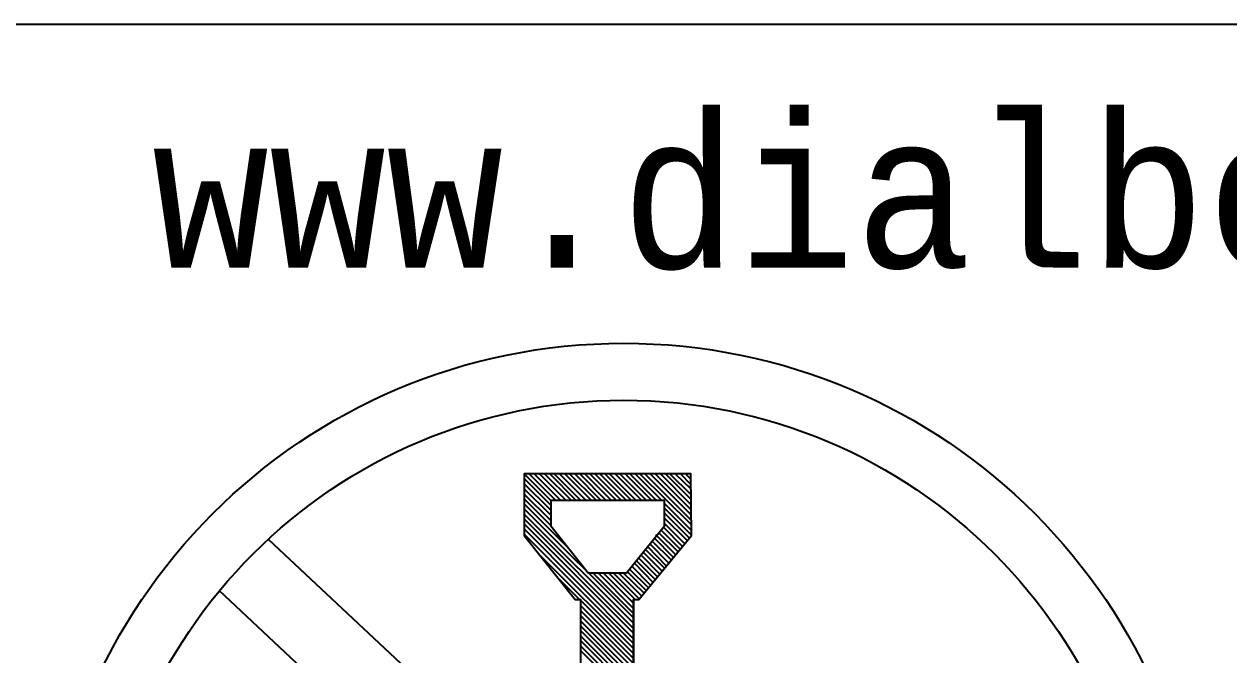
# Model space of a CAD drawing. Extents: x 477 to 783, y 495 to 674.
# Drawn here: x 580.781 to 584.03, y 626.738 to 628.438 of the extents above; entities that cross this region are included whole.
import ezdxf

# ---------------------------------------------------------------- set-up
doc = ezdxf.new("R2010")
doc.units = 0
doc.layers.add('11', color=7, linetype='CONTINUOUS')
doc.styles.add('MONOTXT', font='MONOTXT', dxfattribs={"height": 0.2})

# ---------------------------------------------------------------- blocks, each defined once
blk = doc.blocks.new('*O7')
at = {"layer": '11', "color": 7, "linetype": 'CONTINUOUS'}
for p, q in [((-2.849, 0.781), (-2.921, 0.853)), ((-2.836, 0.781), (-2.908, 0.853)), ((-2.822, 0.781), (-2.894, 0.853)), ((-2.808, 0.781), (-2.88, 0.853)), ((-2.794, 0.781), (-2.866, 0.853)), ((-2.781, 0.781), (-2.852, 0.853)), ((-2.768, 0.781), (-2.84, 0.853)), ((-2.754, 0.781), (-2.826, 0.853)), ((-2.74, 0.781), (-2.812, 0.853)), ((-2.726, 0.781), (-2.799, 0.853)), ((-2.714, 0.781), (-2.785, 0.853)), ((-2.7, 0.781), (-2.771, 0.853)), ((-2.686, 0.781), (-2.758, 0.853)), ((-2.672, 0.781), (-2.744, 0.853)), ((-2.659, 0.781), (-2.731, 0.853)), ((-2.645, 0.781), (-2.717, 0.853)), ((-2.632, 0.781), (-2.704, 0.853)), ((-2.619, 0.781), (-2.691, 0.853)), ((-2.604, 0.781), (-2.676, 0.853)), ((-2.591, 0.781), (-2.663, 0.853)), ((-2.577, 0.781), (-2.649, 0.853)), ((-2.564, 0.781), (-2.636, 0.853)), ((-2.55, 0.781), (-2.622, 0.853)), ((-2.47, 0.715), (-2.609, 0.853)), ((-2.471, 0.728), (-2.596, 0.853)), ((-2.471, 0.742), (-2.581, 0.853)), ((-2.471, 0.756), (-2.568, 0.853)), ((-2.471, 0.769), (-2.554, 0.853)), ((-2.471, 0.783), (-2.54, 0.853)), ((-2.471, 0.796), (-2.528, 0.853)), ((-2.471, 0.811), (-2.514, 0.853)), ((-2.472, 0.824), (-2.5, 0.853)), ((-2.472, 0.838), (-2.486, 0.853)), ((-2.472, 0.852), (-2.472, 0.853)), ((-2.849, 0.768), (-2.921, 0.84)), ((-2.849, 0.755), (-2.921, 0.826)), ((-2.849, 0.741), (-2.921, 0.812)), ((-2.849, 0.727), (-2.921, 0.798)), ((-2.849, 0.713), (-2.921, 0.785)), ((-2.802, 0.652), (-2.921, 0.772)), ((-2.626, 0.464), (-2.921, 0.758)), ((-2.47, 0.7), (-2.543, 0.773)), ((-2.47, 0.687), (-2.543, 0.76)), ((-2.626, 0.45), (-2.921, 0.744)), ((-2.626, 0.436), (-2.921, 0.731)), ((-2.626, 0.423), (-2.921, 0.718)), ((-2.476, 0.68), (-2.543, 0.747)), ((-2.481, 0.672), (-2.543, 0.733)), ((-2.488, 0.664), (-2.543, 0.719)), ((-2.626, 0.408), (-2.921, 0.704)), ((-2.626, 0.395), (-2.921, 0.69)), ((-2.512, 0.634), (-2.566, 0.688)), ((-2.506, 0.642), (-2.558, 0.694)), ((-2.5, 0.649), (-2.552, 0.701)), ((-2.494, 0.657), (-2.545, 0.708)), ((-2.537, 0.604), (-2.588, 0.656)), ((-2.531, 0.612), (-2.582, 0.664)), ((-2.524, 0.62), (-2.576, 0.671)), ((-2.519, 0.628), (-2.57, 0.679)), ((-2.626, 0.382), (-2.884, 0.639)), ((-2.568, 0.568), (-2.619, 0.619)), ((-2.562, 0.575), (-2.613, 0.626)), ((-2.555, 0.582), (-2.606, 0.633)), ((-2.549, 0.59), (-2.6, 0.641)), ((-2.543, 0.598), (-2.594, 0.649)), ((-2.626, 0.476), (-2.736, 0.586)), ((-2.626, 0.49), (-2.722, 0.586)), ((-2.626, 0.504), (-2.708, 0.586)), ((-2.622, 0.514), (-2.694, 0.586)), ((-2.611, 0.516), (-2.681, 0.586)), ((-2.604, 0.523), (-2.667, 0.586)), ((-2.598, 0.531), (-2.654, 0.586)), ((-2.592, 0.538), (-2.643, 0.588)), ((-2.586, 0.545), (-2.637, 0.596)), ((-2.58, 0.552), (-2.631, 0.604)), ((-2.573, 0.56), (-2.624, 0.612)), ((-2.772, 0.514), (-2.83, 0.572)), ((-2.626, 0.368), (-2.769, 0.512)), ((-2.626, 0.355), (-2.769, 0.498)), ((-2.626, -0.245), (-2.626, 0.514)), ((-2.626, 0.514), (-2.626, -0.114)), ((-2.626, 0.341), (-2.769, 0.484)), ((-2.626, 0.328), (-2.769, 0.471)), ((-2.626, 0.313), (-2.769, 0.456)), ((-2.626, 0.3), (-2.769, 0.443)), ((-2.626, 0.287), (-2.769, 0.43)), ((-2.626, 0.273), (-2.769, 0.416)), ((-2.626, 0.26), (-2.769, 0.403)), ((-2.626, 0.246), (-2.769, 0.389)), ((-2.626, 0.232), (-2.769, 0.376))]:
    blk.add_line(p, q, dxfattribs=at)
at = {"layer": '11', "color": 1, "linetype": 'CONTINUOUS'}
for p, q in [((-1.553, -1.251), (-3.611, 0.676)), ((-1.684, -1.392), (-3.743, 0.537))]:
    blk.add_line(p, q, dxfattribs=at)
at = {"layer": '11', "color": 7, "linetype": 'CONTINUOUS'}
for points in [[(-4.421, 2.065), (4.421, 2.065), (4.421, -2.065), (-4.421, -2.065), (-4.421, 2.065)], [(-2.626, -0.114), (-2.626, 0.514), (-2.612, 0.514), (-2.47, 0.686), (-2.472, 0.853), (-2.921, 0.853), (-2.921, 0.686), (-2.784, 0.514), (-2.769, 0.514), (-2.769, -0.112)], [(-2.698, 0.586), (-2.645, 0.586), (-2.543, 0.712), (-2.543, 0.781), (-2.849, 0.781), (-2.849, 0.712), (-2.749, 0.586), (-2.681, 0.586)]]:
    blk.add_lwpolyline(points, dxfattribs=at)
at = {"layer": '11', "color": 1, "linetype": 'CONTINUOUS'}
for radius in [1.5675, 1.4139]:
    blk.add_circle((-2.6527, -0.3629), radius, dxfattribs=at)
at = {"layer": '11', "color": 7, "linetype": 'CONTINUOUS', "style": 'MONOTXT', "width": 0.9125}
blk.add_text('www.dialbeforeyoudig.com.au', height=0.4, dxfattribs=at).set_placement((-3.925, 1.408))

msp = doc.modelspace()

# ---------------------------------------------------------------- block references
at = {"layer": '11', "color": 7, "linetype": 'CONTINUOUS'}
msp.add_blockref('*O7', (585.051, 626.373), dxfattribs=at)

doc.saveas('drawing.dxf')
